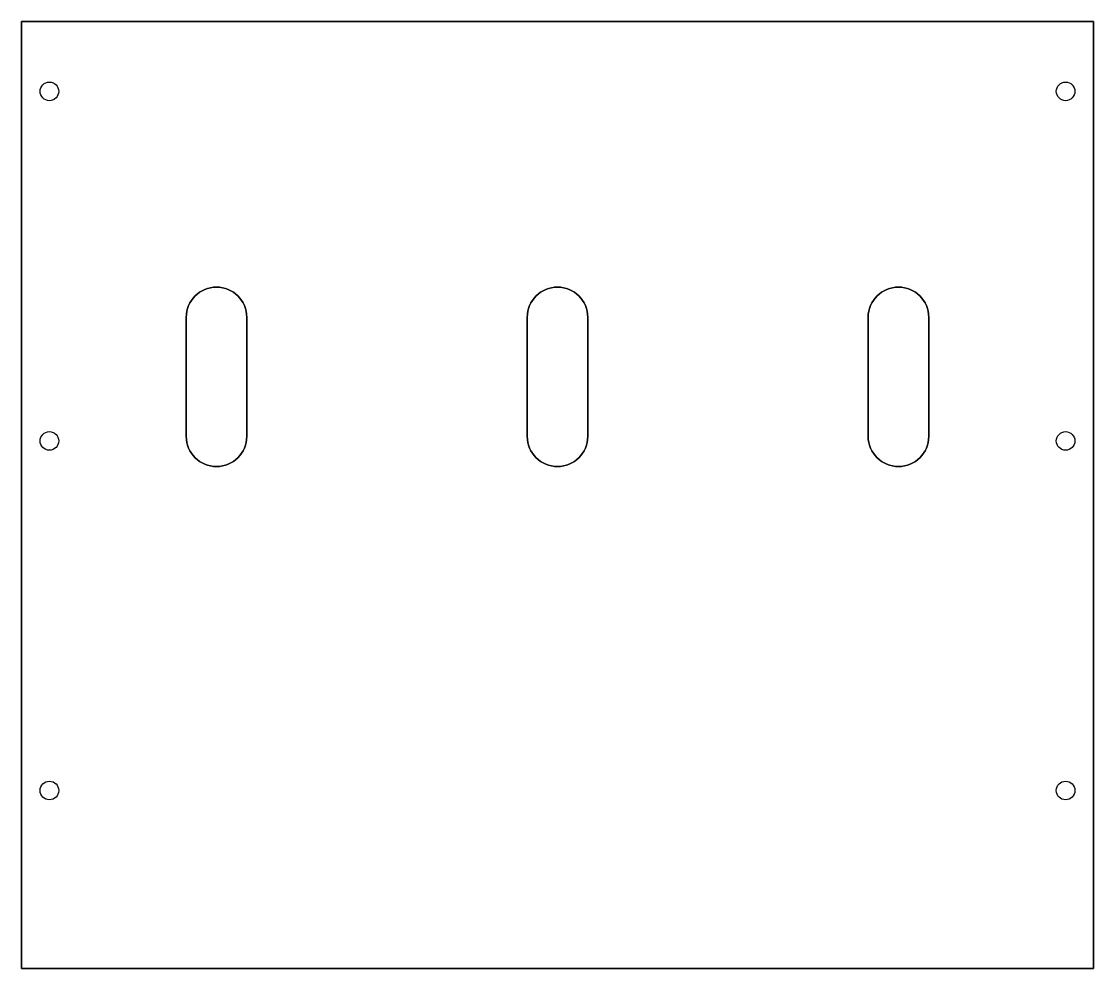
# Model space of a CAD drawing. Header units: inches. Extents: x -11.39 to -2.34, y 1.33 to 9.33.
import ezdxf

# ---------------------------------------------------------------- set-up
doc = ezdxf.new("R2010")
doc.units = ezdxf.units.IN
doc.layers.get('0').update_dxf_attribs({"linetype": 'CONTINUOUS'})

msp = doc.modelspace()

# ---------------------------------------------------------------- linework, layer by layer
for points in [[(-11.3919, 1.3307), (-2.3368, 1.3307), (-2.3368, 9.3307), (-11.3919, 9.3307)], [(-11.3919, 1.3307), (-11.3919, 9.3307), (-2.3368, 9.3307), (-2.3368, 1.3307)]]:
    msp.add_lwpolyline(points, close=True)
for points in [[(-9.4884, 6.8308, 1), (-10.0004, 6.8308), (-10.0004, 5.8269, 1), (-9.4884, 5.8269)], [(-10.0004, 5.8269), (-10.0004, 6.8308, -1), (-9.4884, 6.8308), (-9.4884, 5.8269, -1)], [(-6.6084, 6.8308, 1), (-7.1204, 6.8308), (-7.1204, 5.8269, 1), (-6.6084, 5.8269)], [(-7.1204, 5.8269), (-7.1204, 6.8308, -1), (-6.6084, 6.8308), (-6.6084, 5.8269, -1)], [(-3.7284, 6.8308, 1), (-4.2404, 6.8308), (-4.2404, 5.8269, 1), (-3.7284, 5.8269)], [(-4.2404, 5.8269), (-4.2404, 6.8308, -1), (-3.7284, 6.8308), (-3.7284, 5.8269, -1)]]:
    msp.add_lwpolyline(points, format="xyb", close=True)
for centre in [(-11.1557, 8.7402), (-11.1557, 8.7402), (-2.573, 8.7402), (-2.573, 8.7402), (-11.1557, 5.7874), (-11.1557, 5.7874), (-2.573, 5.7874), (-2.573, 5.7874), (-11.1557, 2.8346), (-11.1557, 2.8346), (-2.573, 2.8346), (-2.573, 2.8346)]:
    msp.add_circle(centre, 0.0787)

doc.saveas('drawing.dxf')
